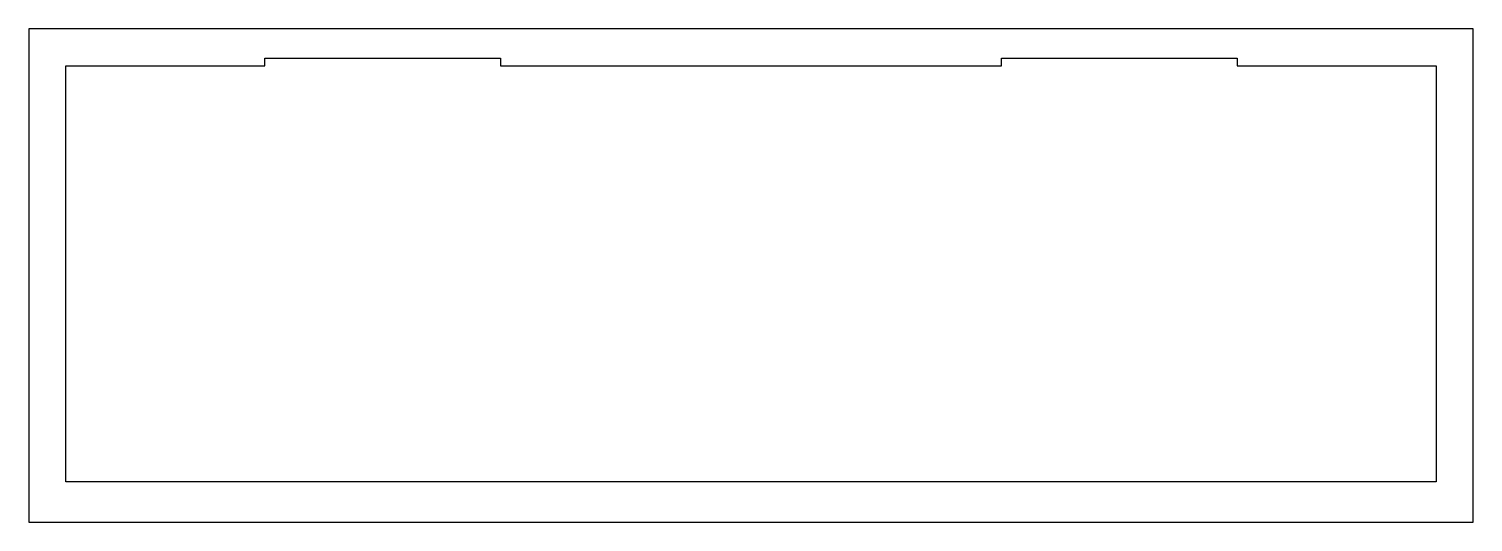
# Model space of a CAD drawing. Header units: millimetres. Extents: x -49 to 49, y -20.5 to 13.
import ezdxf

# ---------------------------------------------------------------- set-up
doc = ezdxf.new("R2010")
doc.units = ezdxf.units.MM
doc.layers.get('0').update_dxf_attribs({"linetype": 'CONTINUOUS'})

msp = doc.modelspace()

# ---------------------------------------------------------------- linework, layer by layer
for points in [[(49, -20.489), (49, 12.991), (-49, 12.991), (-49, -20.489)], [(33, 11), (33, 10.491), (46.5, 10.491), (46.5, -17.751), (-46.5, -17.751), (-46.5, 10.491), (-33, 10.491), (-33, 11), (-17, 11), (-17, 10.491), (17, 10.491), (17, 11)]]:
    msp.add_lwpolyline(points, close=True)

doc.saveas('drawing.dxf')
